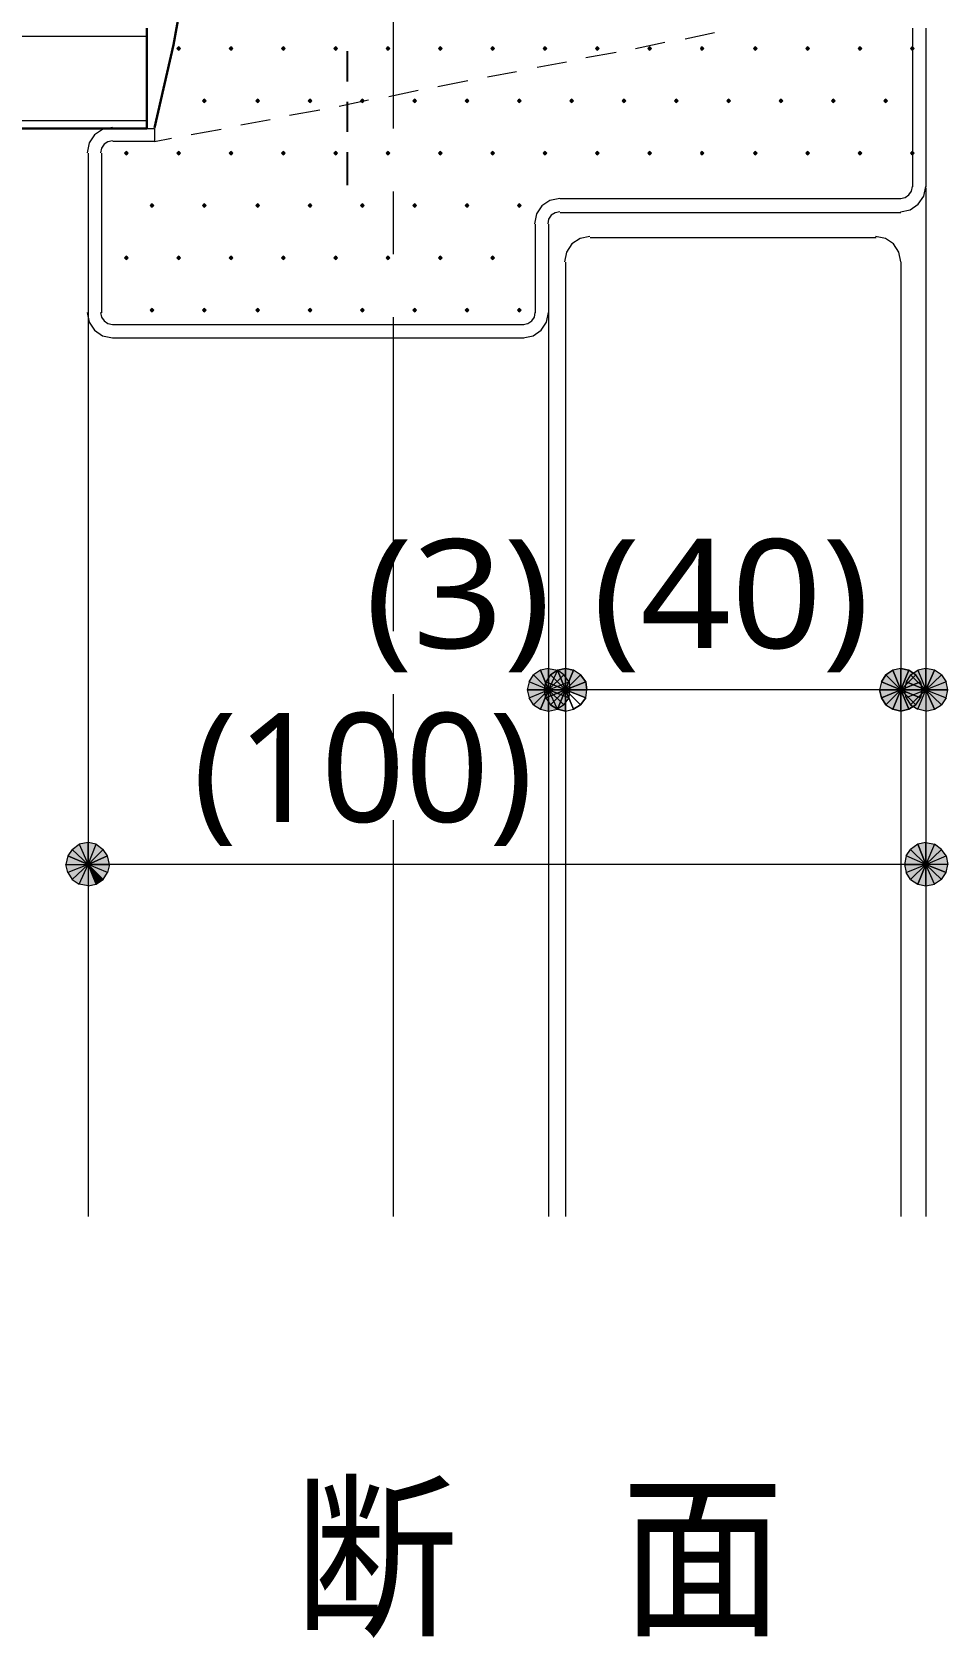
# Model space of a CAD drawing. Header units: millimetres. Extents: x 0 to 420, y 0 to 297.
# Drawn here: x 150.9 to 172.74, y 162.88 to 201.2 of the extents above; entities that cross this region are included whole.
import ezdxf
from ezdxf.enums import TextEntityAlignment as Align

# ---------------------------------------------------------------- set-up
doc = ezdxf.new("R2010")
doc.units = ezdxf.units.MM
doc.styles.add('kst32b', font='NotoSansJP-Variable.ttf')

msp = doc.modelspace()

# ---------------------------------------------------------------- hatches: boundary and pattern name
for points in [[(154.39, 200.85), (154.369, 200.829), (154.347, 200.808), (154.369, 200.787), (154.39, 200.766), (154.411, 200.787), (154.432, 200.808), (154.411, 200.829), (154.39, 200.85)], [(155.638, 200.85), (155.617, 200.829), (155.596, 200.808), (155.617, 200.787), (155.638, 200.766), (155.66, 200.787), (155.681, 200.808), (155.66, 200.829), (155.638, 200.85)], [(156.887, 200.85), (156.866, 200.829), (156.845, 200.808), (156.866, 200.787), (156.887, 200.766), (156.909, 200.787), (156.93, 200.808), (156.909, 200.829), (156.887, 200.85)], [(158.136, 200.85), (158.115, 200.829), (158.094, 200.808), (158.115, 200.787), (158.136, 200.766), (158.157, 200.787), (158.179, 200.808), (158.157, 200.829), (158.136, 200.85)], [(159.385, 200.85), (159.364, 200.829), (159.343, 200.808), (159.364, 200.787), (159.385, 200.766), (159.406, 200.787), (159.427, 200.808), (159.406, 200.829), (159.385, 200.85)], [(160.634, 200.85), (160.613, 200.829), (160.592, 200.808), (160.613, 200.787), (160.634, 200.766), (160.655, 200.787), (160.676, 200.808), (160.655, 200.829), (160.634, 200.85)], [(161.883, 200.85), (161.862, 200.829), (161.84, 200.808), (161.862, 200.787), (161.883, 200.766), (161.904, 200.787), (161.925, 200.808), (161.904, 200.829), (161.883, 200.85)], [(163.132, 200.85), (163.11, 200.829), (163.089, 200.808), (163.11, 200.787), (163.132, 200.766), (163.153, 200.787), (163.174, 200.808), (163.153, 200.829), (163.132, 200.85)], [(164.38, 200.85), (164.359, 200.829), (164.338, 200.808), (164.359, 200.787), (164.38, 200.766), (164.402, 200.787), (164.423, 200.808), (164.402, 200.829), (164.38, 200.85)], [(165.629, 200.85), (165.608, 200.829), (165.587, 200.808), (165.608, 200.787), (165.629, 200.766), (165.65, 200.787), (165.671, 200.808), (165.65, 200.829), (165.629, 200.85)], [(166.878, 200.85), (166.857, 200.829), (166.836, 200.808), (166.857, 200.787), (166.878, 200.766), (166.899, 200.787), (166.92, 200.808), (166.899, 200.829), (166.878, 200.85)], [(168.148, 200.85), (168.127, 200.829), (168.106, 200.808), (168.127, 200.787), (168.148, 200.766), (168.169, 200.787), (168.19, 200.808), (168.169, 200.829), (168.148, 200.85)], [(169.397, 200.85), (169.376, 200.829), (169.354, 200.808), (169.376, 200.787), (169.397, 200.766), (169.418, 200.787), (169.439, 200.808), (169.418, 200.829), (169.397, 200.85)], [(170.646, 200.85), (170.625, 200.829), (170.603, 200.808), (170.625, 200.787), (170.646, 200.766), (170.667, 200.787), (170.688, 200.808), (170.667, 200.829), (170.646, 200.85)], [(171.895, 200.85), (171.873, 200.829), (171.852, 200.808), (171.873, 200.787), (171.895, 200.766), (171.916, 200.787), (171.937, 200.808), (171.916, 200.829), (171.895, 200.85)], [(155.004, 199.602), (154.982, 199.58), (154.961, 199.559), (154.982, 199.538), (155.004, 199.517), (155.025, 199.538), (155.046, 199.559), (155.025, 199.58), (155.004, 199.602)], [(156.274, 199.602), (156.252, 199.58), (156.231, 199.559), (156.252, 199.538), (156.274, 199.517), (156.295, 199.538), (156.316, 199.559), (156.295, 199.58), (156.274, 199.602)], [(157.522, 199.602), (157.501, 199.58), (157.48, 199.559), (157.501, 199.538), (157.522, 199.517), (157.544, 199.538), (157.565, 199.559), (157.544, 199.58), (157.522, 199.602)], [(158.771, 199.602), (158.75, 199.58), (158.729, 199.559), (158.75, 199.538), (158.771, 199.517), (158.792, 199.538), (158.813, 199.559), (158.792, 199.58), (158.771, 199.602)], [(160.02, 199.602), (159.999, 199.58), (159.978, 199.559), (159.999, 199.538), (160.02, 199.517), (160.041, 199.538), (160.062, 199.559), (160.041, 199.58), (160.02, 199.602)], [(161.269, 199.602), (161.248, 199.58), (161.227, 199.559), (161.248, 199.538), (161.269, 199.517), (161.29, 199.538), (161.311, 199.559), (161.29, 199.58), (161.269, 199.602)], [(162.518, 199.602), (162.496, 199.58), (162.475, 199.559), (162.496, 199.538), (162.518, 199.517), (162.539, 199.538), (162.56, 199.559), (162.539, 199.58), (162.518, 199.602)], [(163.767, 199.602), (163.745, 199.58), (163.724, 199.559), (163.745, 199.538), (163.767, 199.517), (163.788, 199.538), (163.809, 199.559), (163.788, 199.58), (163.767, 199.602)], [(165.015, 199.602), (164.994, 199.58), (164.973, 199.559), (164.994, 199.538), (165.015, 199.517), (165.037, 199.538), (165.058, 199.559), (165.037, 199.58), (165.015, 199.602)], [(166.264, 199.602), (166.243, 199.58), (166.222, 199.559), (166.243, 199.538), (166.264, 199.517), (166.285, 199.538), (166.307, 199.559), (166.285, 199.58), (166.264, 199.602)], [(167.513, 199.602), (167.492, 199.58), (167.471, 199.559), (167.492, 199.538), (167.513, 199.517), (167.534, 199.538), (167.555, 199.559), (167.534, 199.58), (167.513, 199.602)], [(168.762, 199.602), (168.741, 199.58), (168.72, 199.559), (168.741, 199.538), (168.762, 199.517), (168.783, 199.538), (168.804, 199.559), (168.783, 199.58), (168.762, 199.602)], [(170.011, 199.602), (169.989, 199.58), (169.968, 199.559), (169.989, 199.538), (170.011, 199.517), (170.032, 199.538), (170.053, 199.559), (170.032, 199.58), (170.011, 199.602)], [(171.26, 199.602), (171.238, 199.58), (171.217, 199.559), (171.238, 199.538), (171.26, 199.517), (171.281, 199.538), (171.302, 199.559), (171.281, 199.58), (171.26, 199.602)], [(153.141, 198.353), (153.12, 198.332), (153.099, 198.311), (153.12, 198.289), (153.141, 198.268), (153.162, 198.289), (153.183, 198.311), (153.162, 198.332), (153.141, 198.353)], [(154.39, 198.353), (154.369, 198.332), (154.347, 198.311), (154.369, 198.289), (154.39, 198.268), (154.411, 198.289), (154.432, 198.311), (154.411, 198.332), (154.39, 198.353)], [(155.638, 198.353), (155.617, 198.332), (155.596, 198.311), (155.617, 198.289), (155.638, 198.268), (155.66, 198.289), (155.681, 198.311), (155.66, 198.332), (155.638, 198.353)], [(156.887, 198.353), (156.866, 198.332), (156.845, 198.311), (156.866, 198.289), (156.887, 198.268), (156.909, 198.289), (156.93, 198.311), (156.909, 198.332), (156.887, 198.353)], [(158.136, 198.353), (158.115, 198.332), (158.094, 198.311), (158.115, 198.289), (158.136, 198.268), (158.157, 198.289), (158.179, 198.311), (158.157, 198.332), (158.136, 198.353)], [(159.385, 198.353), (159.364, 198.332), (159.343, 198.311), (159.364, 198.289), (159.385, 198.268), (159.406, 198.289), (159.427, 198.311), (159.406, 198.332), (159.385, 198.353)], [(160.634, 198.353), (160.613, 198.332), (160.592, 198.311), (160.613, 198.289), (160.634, 198.268), (160.655, 198.289), (160.676, 198.311), (160.655, 198.332), (160.634, 198.353)], [(161.883, 198.353), (161.862, 198.332), (161.84, 198.311), (161.862, 198.289), (161.883, 198.268), (161.904, 198.289), (161.925, 198.311), (161.904, 198.332), (161.883, 198.353)], [(163.132, 198.353), (163.11, 198.332), (163.089, 198.311), (163.11, 198.289), (163.132, 198.268), (163.153, 198.289), (163.174, 198.311), (163.153, 198.332), (163.132, 198.353)], [(164.38, 198.353), (164.359, 198.332), (164.338, 198.311), (164.359, 198.289), (164.38, 198.268), (164.402, 198.289), (164.423, 198.311), (164.402, 198.332), (164.38, 198.353)], [(165.629, 198.353), (165.608, 198.332), (165.587, 198.311), (165.608, 198.289), (165.629, 198.268), (165.65, 198.289), (165.671, 198.311), (165.65, 198.332), (165.629, 198.353)], [(166.878, 198.353), (166.857, 198.332), (166.836, 198.311), (166.857, 198.289), (166.878, 198.268), (166.899, 198.289), (166.92, 198.311), (166.899, 198.332), (166.878, 198.353)], [(168.148, 198.353), (168.127, 198.332), (168.106, 198.311), (168.127, 198.289), (168.148, 198.268), (168.169, 198.289), (168.19, 198.311), (168.169, 198.332), (168.148, 198.353)], [(169.397, 198.353), (169.376, 198.332), (169.354, 198.311), (169.376, 198.289), (169.397, 198.268), (169.418, 198.289), (169.439, 198.311), (169.418, 198.332), (169.397, 198.353)], [(170.646, 198.353), (170.625, 198.332), (170.603, 198.311), (170.625, 198.289), (170.646, 198.268), (170.667, 198.289), (170.688, 198.311), (170.667, 198.332), (170.646, 198.353)], [(171.895, 198.353), (171.873, 198.332), (171.852, 198.311), (171.873, 198.289), (171.895, 198.268), (171.916, 198.289), (171.937, 198.311), (171.916, 198.332), (171.895, 198.353)], [(153.755, 197.104), (153.734, 197.083), (153.712, 197.062), (153.734, 197.04), (153.755, 197.019), (153.776, 197.04), (153.797, 197.062), (153.776, 197.083), (153.755, 197.104)], [(155.004, 197.104), (154.982, 197.083), (154.961, 197.062), (154.982, 197.04), (155.004, 197.019), (155.025, 197.04), (155.046, 197.062), (155.025, 197.083), (155.004, 197.104)], [(156.274, 197.104), (156.252, 197.083), (156.231, 197.062), (156.252, 197.04), (156.274, 197.019), (156.295, 197.04), (156.316, 197.062), (156.295, 197.083), (156.274, 197.104)], [(157.522, 197.104), (157.501, 197.083), (157.48, 197.062), (157.501, 197.04), (157.522, 197.019), (157.544, 197.04), (157.565, 197.062), (157.544, 197.083), (157.522, 197.104)], [(158.771, 197.104), (158.75, 197.083), (158.729, 197.062), (158.75, 197.04), (158.771, 197.019), (158.792, 197.04), (158.813, 197.062), (158.792, 197.083), (158.771, 197.104)], [(160.02, 197.104), (159.999, 197.083), (159.978, 197.062), (159.999, 197.04), (160.02, 197.019), (160.041, 197.04), (160.062, 197.062), (160.041, 197.083), (160.02, 197.104)], [(161.269, 197.104), (161.248, 197.083), (161.227, 197.062), (161.248, 197.04), (161.269, 197.019), (161.29, 197.04), (161.311, 197.062), (161.29, 197.083), (161.269, 197.104)], [(162.518, 197.104), (162.496, 197.083), (162.475, 197.062), (162.496, 197.04), (162.518, 197.019), (162.539, 197.04), (162.56, 197.062), (162.539, 197.083), (162.518, 197.104)], [(153.141, 195.855), (153.12, 195.834), (153.099, 195.813), (153.12, 195.792), (153.141, 195.771), (153.162, 195.792), (153.183, 195.813), (153.162, 195.834), (153.141, 195.855)], [(154.39, 195.855), (154.369, 195.834), (154.347, 195.813), (154.369, 195.792), (154.39, 195.771), (154.411, 195.792), (154.432, 195.813), (154.411, 195.834), (154.39, 195.855)], [(155.638, 195.855), (155.617, 195.834), (155.596, 195.813), (155.617, 195.792), (155.638, 195.771), (155.66, 195.792), (155.681, 195.813), (155.66, 195.834), (155.638, 195.855)], [(156.887, 195.855), (156.866, 195.834), (156.845, 195.813), (156.866, 195.792), (156.887, 195.771), (156.909, 195.792), (156.93, 195.813), (156.909, 195.834), (156.887, 195.855)], [(158.136, 195.855), (158.115, 195.834), (158.094, 195.813), (158.115, 195.792), (158.136, 195.771), (158.157, 195.792), (158.179, 195.813), (158.157, 195.834), (158.136, 195.855)], [(159.385, 195.855), (159.364, 195.834), (159.343, 195.813), (159.364, 195.792), (159.385, 195.771), (159.406, 195.792), (159.427, 195.813), (159.406, 195.834), (159.385, 195.855)], [(160.634, 195.855), (160.613, 195.834), (160.592, 195.813), (160.613, 195.792), (160.634, 195.771), (160.655, 195.792), (160.676, 195.813), (160.655, 195.834), (160.634, 195.855)], [(161.883, 195.855), (161.862, 195.834), (161.84, 195.813), (161.862, 195.792), (161.883, 195.771), (161.904, 195.792), (161.925, 195.813), (161.904, 195.834), (161.883, 195.855)], [(153.755, 194.606), (153.734, 194.585), (153.712, 194.564), (153.734, 194.543), (153.755, 194.522), (153.776, 194.543), (153.797, 194.564), (153.776, 194.585), (153.755, 194.606)], [(155.004, 194.606), (154.982, 194.585), (154.961, 194.564), (154.982, 194.543), (155.004, 194.522), (155.025, 194.543), (155.046, 194.564), (155.025, 194.585), (155.004, 194.606)], [(156.274, 194.606), (156.252, 194.585), (156.231, 194.564), (156.252, 194.543), (156.274, 194.522), (156.295, 194.543), (156.316, 194.564), (156.295, 194.585), (156.274, 194.606)], [(157.522, 194.606), (157.501, 194.585), (157.48, 194.564), (157.501, 194.543), (157.522, 194.522), (157.544, 194.543), (157.565, 194.564), (157.544, 194.585), (157.522, 194.606)], [(158.771, 194.606), (158.75, 194.585), (158.729, 194.564), (158.75, 194.543), (158.771, 194.522), (158.792, 194.543), (158.813, 194.564), (158.792, 194.585), (158.771, 194.606)], [(160.02, 194.606), (159.999, 194.585), (159.978, 194.564), (159.999, 194.543), (160.02, 194.522), (160.041, 194.543), (160.062, 194.564), (160.041, 194.585), (160.02, 194.606)], [(161.269, 194.606), (161.248, 194.585), (161.227, 194.564), (161.248, 194.543), (161.269, 194.522), (161.29, 194.543), (161.311, 194.564), (161.29, 194.585), (161.269, 194.606)], [(162.518, 194.606), (162.496, 194.585), (162.475, 194.564), (162.496, 194.543), (162.518, 194.522), (162.539, 194.543), (162.56, 194.564), (162.539, 194.585), (162.518, 194.606)], [(172.424, 185.97), (172.212, 186.013), (172.212, 185.505), (172.424, 185.97)], [(163.026, 185.039), (163.216, 184.997), (163.216, 185.505), (163.026, 185.039)], [(152.421, 180.869), (152.591, 180.975), (152.231, 181.335), (152.421, 180.869)], [(172.021, 180.869), (172.212, 180.827), (172.212, 181.335), (172.021, 180.869)]]:
    msp.add_hatch(color=7).paths.add_polyline_path(points)
h = msp.add_hatch(color=7)
h.paths.add_polyline_path([(163.026, 185.97), (162.856, 185.864), (163.216, 185.505), (163.026, 185.97)])
h.paths.add_polyline_path([(162.856, 185.864), (163.216, 185.505), (162.751, 185.695), (162.856, 185.864)])
h.paths.add_polyline_path([(163.216, 185.505), (162.751, 185.695), (162.708, 185.505), (163.216, 185.505)])
h = msp.add_hatch(color=7)
h.paths.add_polyline_path([(163.576, 185.864), (163.428, 185.97), (163.216, 185.505), (163.576, 185.864)])
h.paths.add_polyline_path([(163.428, 185.97), (163.216, 185.505), (163.216, 186.013), (163.428, 185.97)])
h.paths.add_polyline_path([(163.216, 185.505), (163.216, 186.013), (163.026, 185.97), (163.216, 185.505)])
h = msp.add_hatch(color=7)
h.paths.add_polyline_path([(163.259, 185.864), (163.153, 185.695), (163.618, 185.505), (163.259, 185.864)])
h.paths.add_polyline_path([(163.153, 185.695), (163.618, 185.505), (163.11, 185.505), (163.153, 185.695)])
h.paths.add_polyline_path([(163.618, 185.505), (163.11, 185.505), (163.153, 185.314), (163.618, 185.505)])
h = msp.add_hatch(color=7)
h.paths.add_polyline_path([(163.618, 186.013), (163.428, 185.97), (163.618, 185.505), (163.618, 186.013)])
h.paths.add_polyline_path([(163.428, 185.97), (163.618, 185.505), (163.259, 185.864), (163.428, 185.97)])
h.paths.add_polyline_path([(163.618, 185.505), (163.259, 185.864), (163.153, 185.695), (163.618, 185.505)])
h = msp.add_hatch(color=7)
h.paths.add_polyline_path([(163.703, 185.314), (163.724, 185.505), (163.216, 185.505), (163.703, 185.314)])
h.paths.add_polyline_path([(163.724, 185.505), (163.216, 185.505), (163.703, 185.695), (163.724, 185.505)])
h.paths.add_polyline_path([(163.216, 185.505), (163.703, 185.695), (163.576, 185.864), (163.216, 185.505)])
h = msp.add_hatch(color=7)
h.paths.add_polyline_path([(163.809, 185.97), (163.618, 186.013), (163.618, 185.505), (163.809, 185.97)])
h.paths.add_polyline_path([(163.618, 186.013), (163.618, 185.505), (163.428, 185.97), (163.618, 186.013)])
h.paths.add_polyline_path([(163.618, 185.505), (163.428, 185.97), (163.259, 185.864), (163.618, 185.505)])
h = msp.add_hatch(color=7)
h.paths.add_polyline_path([(163.978, 185.864), (163.809, 185.97), (163.618, 185.505), (163.978, 185.864)])
h.paths.add_polyline_path([(163.809, 185.97), (163.618, 185.505), (163.618, 186.013), (163.809, 185.97)])
h = msp.add_hatch(color=7)
h.paths.add_polyline_path([(164.126, 185.505), (164.105, 185.695), (163.618, 185.505), (164.126, 185.505)])
h.paths.add_polyline_path([(164.105, 185.695), (163.618, 185.505), (163.978, 185.864), (164.105, 185.695)])
h.paths.add_polyline_path([(163.618, 185.505), (163.978, 185.864), (163.809, 185.97), (163.618, 185.505)])
h = msp.add_hatch(color=7)
h.paths.add_polyline_path([(164.105, 185.314), (164.126, 185.505), (163.618, 185.505), (164.105, 185.314)])
h.paths.add_polyline_path([(164.126, 185.505), (163.618, 185.505), (164.105, 185.695), (164.126, 185.505)])
h.paths.add_polyline_path([(163.618, 185.505), (164.105, 185.695), (163.978, 185.864), (163.618, 185.505)])
h = msp.add_hatch(color=7)
h.paths.add_polyline_path([(171.429, 185.97), (171.26, 185.864), (171.619, 185.505), (171.429, 185.97)])
h.paths.add_polyline_path([(171.26, 185.864), (171.619, 185.505), (171.154, 185.695), (171.26, 185.864)])
h.paths.add_polyline_path([(171.619, 185.505), (171.154, 185.695), (171.111, 185.505), (171.619, 185.505)])
h = msp.add_hatch(color=7)
h.paths.add_polyline_path([(171.619, 186.013), (171.429, 185.97), (171.619, 185.505), (171.619, 186.013)])
h.paths.add_polyline_path([(171.429, 185.97), (171.619, 185.505), (171.26, 185.864), (171.429, 185.97)])
h.paths.add_polyline_path([(171.619, 185.505), (171.26, 185.864), (171.154, 185.695), (171.619, 185.505)])
h = msp.add_hatch(color=7)
h.paths.add_polyline_path([(171.979, 185.864), (171.81, 185.97), (171.619, 185.505), (171.979, 185.864)])
h.paths.add_polyline_path([(171.81, 185.97), (171.619, 185.505), (171.619, 186.013), (171.81, 185.97)])
h.paths.add_polyline_path([(171.619, 185.505), (171.619, 186.013), (171.429, 185.97), (171.619, 185.505)])
h = msp.add_hatch(color=7)
h.paths.add_polyline_path([(172.085, 185.695), (171.979, 185.864), (171.619, 185.505), (172.085, 185.695)])
h.paths.add_polyline_path([(171.979, 185.864), (171.619, 185.505), (171.81, 185.97), (171.979, 185.864)])
h.paths.add_polyline_path([(171.619, 185.505), (171.81, 185.97), (171.619, 186.013), (171.619, 185.505)])
h = msp.add_hatch(color=7)
h.paths.add_polyline_path([(172.085, 185.314), (172.127, 185.505), (171.619, 185.505), (172.085, 185.314)])
h.paths.add_polyline_path([(172.127, 185.505), (171.619, 185.505), (172.085, 185.695), (172.127, 185.505)])
h.paths.add_polyline_path([(171.619, 185.505), (172.085, 185.695), (171.979, 185.864), (171.619, 185.505)])
h = msp.add_hatch(color=7)
h.paths.add_polyline_path([(172.212, 186.013), (172.021, 185.97), (172.212, 185.505), (172.212, 186.013)])
h.paths.add_polyline_path([(172.021, 185.97), (172.212, 185.505), (171.852, 185.864), (172.021, 185.97)])
h.paths.add_polyline_path([(172.212, 185.505), (171.852, 185.864), (171.746, 185.695), (172.212, 185.505)])
h = msp.add_hatch(color=7)
h.paths.add_polyline_path([(172.741, 185.505), (172.699, 185.695), (172.212, 185.505), (172.741, 185.505)])
h.paths.add_polyline_path([(172.699, 185.695), (172.212, 185.505), (172.593, 185.864), (172.699, 185.695)])
h.paths.add_polyline_path([(172.212, 185.505), (172.593, 185.864), (172.424, 185.97), (172.212, 185.505)])
h = msp.add_hatch(color=7)
h.paths.add_polyline_path([(162.708, 185.505), (162.751, 185.314), (163.216, 185.505), (162.708, 185.505)])
h.paths.add_polyline_path([(162.751, 185.314), (163.216, 185.505), (162.856, 185.145), (162.751, 185.314)])
h.paths.add_polyline_path([(163.216, 185.505), (162.856, 185.145), (163.026, 185.039), (163.216, 185.505)])
h = msp.add_hatch(color=7)
h.paths.add_polyline_path([(163.153, 185.695), (163.11, 185.505), (163.618, 185.505), (163.153, 185.695)])
h.paths.add_polyline_path([(163.11, 185.505), (163.618, 185.505), (163.153, 185.314), (163.11, 185.505)])
h.paths.add_polyline_path([(163.618, 185.505), (163.153, 185.314), (163.259, 185.145), (163.618, 185.505)])
h = msp.add_hatch(color=7)
h.paths.add_polyline_path([(163.153, 185.314), (163.259, 185.145), (163.618, 185.505), (163.153, 185.314)])
h.paths.add_polyline_path([(163.259, 185.145), (163.618, 185.505), (163.428, 185.039), (163.259, 185.145)])
h.paths.add_polyline_path([(163.618, 185.505), (163.428, 185.039), (163.618, 184.997), (163.618, 185.505)])
h = msp.add_hatch(color=7)
h.paths.add_polyline_path([(163.216, 184.997), (163.428, 185.039), (163.216, 185.505), (163.216, 184.997)])
h.paths.add_polyline_path([(163.428, 185.039), (163.216, 185.505), (163.576, 185.145), (163.428, 185.039)])
h.paths.add_polyline_path([(163.216, 185.505), (163.576, 185.145), (163.703, 185.314), (163.216, 185.505)])
h = msp.add_hatch(color=7)
h.paths.add_polyline_path([(163.259, 185.145), (163.428, 185.039), (163.618, 185.505), (163.259, 185.145)])
h.paths.add_polyline_path([(163.428, 185.039), (163.618, 185.505), (163.618, 184.997), (163.428, 185.039)])
h.paths.add_polyline_path([(163.618, 185.505), (163.618, 184.997), (163.809, 185.039), (163.618, 185.505)])
h = msp.add_hatch(color=7)
h.paths.add_polyline_path([(163.809, 185.039), (163.978, 185.145), (163.618, 185.505), (163.809, 185.039)])
h.paths.add_polyline_path([(163.978, 185.145), (163.618, 185.505), (164.105, 185.314), (163.978, 185.145)])
h.paths.add_polyline_path([(163.618, 185.505), (164.105, 185.314), (164.126, 185.505), (163.618, 185.505)])
h = msp.add_hatch(color=7)
h.paths.add_polyline_path([(163.618, 184.997), (163.809, 185.039), (163.618, 185.505), (163.618, 184.997)])
h.paths.add_polyline_path([(163.809, 185.039), (163.618, 185.505), (163.978, 185.145), (163.809, 185.039)])
h.paths.add_polyline_path([(163.618, 185.505), (163.978, 185.145), (164.105, 185.314), (163.618, 185.505)])
h = msp.add_hatch(color=7)
h.paths.add_polyline_path([(171.154, 185.695), (171.111, 185.505), (171.619, 185.505), (171.154, 185.695)])
h.paths.add_polyline_path([(171.111, 185.505), (171.619, 185.505), (171.154, 185.314), (171.111, 185.505)])
h.paths.add_polyline_path([(171.619, 185.505), (171.154, 185.314), (171.26, 185.145), (171.619, 185.505)])
h = msp.add_hatch(color=7)
h.paths.add_polyline_path([(171.111, 185.505), (171.154, 185.314), (171.619, 185.505), (171.111, 185.505)])
h.paths.add_polyline_path([(171.154, 185.314), (171.619, 185.505), (171.26, 185.145), (171.154, 185.314)])
h.paths.add_polyline_path([(171.619, 185.505), (171.26, 185.145), (171.429, 185.039), (171.619, 185.505)])
h = msp.add_hatch(color=7)
h.paths.add_polyline_path([(171.26, 185.145), (171.429, 185.039), (171.619, 185.505), (171.26, 185.145)])
h.paths.add_polyline_path([(171.429, 185.039), (171.619, 185.505), (171.619, 184.997), (171.429, 185.039)])
h = msp.add_hatch(color=7)
h.paths.add_polyline_path([(171.429, 185.039), (171.619, 184.997), (171.619, 185.505), (171.429, 185.039)])
h.paths.add_polyline_path([(171.619, 184.997), (171.619, 185.505), (171.81, 185.039), (171.619, 184.997)])
h.paths.add_polyline_path([(171.619, 185.505), (171.81, 185.039), (171.979, 185.145), (171.619, 185.505)])
h = msp.add_hatch(color=7)
h.paths.add_polyline_path([(171.979, 185.145), (172.085, 185.314), (171.619, 185.505), (171.979, 185.145)])
h.paths.add_polyline_path([(172.085, 185.314), (171.619, 185.505), (172.127, 185.505), (172.085, 185.314)])
h.paths.add_polyline_path([(171.619, 185.505), (172.127, 185.505), (172.085, 185.695), (171.619, 185.505)])
h = msp.add_hatch(color=7)
h.paths.add_polyline_path([(171.619, 184.997), (171.81, 185.039), (171.619, 185.505), (171.619, 184.997)])
h.paths.add_polyline_path([(171.81, 185.039), (171.619, 185.505), (171.979, 185.145), (171.81, 185.039)])
h.paths.add_polyline_path([(171.619, 185.505), (171.979, 185.145), (172.085, 185.314), (171.619, 185.505)])
h = msp.add_hatch(color=7)
h.paths.add_polyline_path([(171.746, 185.695), (171.704, 185.505), (172.212, 185.505), (171.746, 185.695)])
h.paths.add_polyline_path([(171.704, 185.505), (172.212, 185.505), (171.746, 185.314), (171.704, 185.505)])
h.paths.add_polyline_path([(172.212, 185.505), (171.746, 185.314), (171.852, 185.145), (172.212, 185.505)])
h = msp.add_hatch(color=7)
h.paths.add_polyline_path([(171.852, 185.145), (172.021, 185.039), (172.212, 185.505), (171.852, 185.145)])
h.paths.add_polyline_path([(172.021, 185.039), (172.212, 185.505), (172.212, 184.997), (172.021, 185.039)])
h.paths.add_polyline_path([(172.212, 185.505), (172.212, 184.997), (172.424, 185.039), (172.212, 185.505)])
h = msp.add_hatch(color=7)
h.paths.add_polyline_path([(172.424, 185.039), (172.593, 185.145), (172.212, 185.505), (172.424, 185.039)])
h.paths.add_polyline_path([(172.593, 185.145), (172.212, 185.505), (172.699, 185.314), (172.593, 185.145)])
h.paths.add_polyline_path([(172.212, 185.505), (172.699, 185.314), (172.741, 185.505), (172.212, 185.505)])
h = msp.add_hatch(color=7)
h.paths.add_polyline_path([(152.231, 181.864), (152.019, 181.822), (152.231, 181.335), (152.231, 181.864)])
h.paths.add_polyline_path([(152.019, 181.822), (152.231, 181.335), (151.85, 181.695), (152.019, 181.822)])
h.paths.add_polyline_path([(152.231, 181.335), (151.85, 181.695), (151.744, 181.546), (152.231, 181.335)])
h = msp.add_hatch(color=7)
h.paths.add_polyline_path([(152.696, 181.546), (152.591, 181.695), (152.231, 181.335), (152.696, 181.546)])
h.paths.add_polyline_path([(152.591, 181.695), (152.231, 181.335), (152.421, 181.822), (152.591, 181.695)])
h.paths.add_polyline_path([(152.231, 181.335), (152.421, 181.822), (152.231, 181.864), (152.231, 181.335)])
h = msp.add_hatch(color=7)
h.paths.add_polyline_path([(172.021, 181.822), (171.852, 181.695), (172.212, 181.335), (172.021, 181.822)])
h.paths.add_polyline_path([(171.852, 181.695), (172.212, 181.335), (171.746, 181.546), (171.852, 181.695)])
h.paths.add_polyline_path([(172.212, 181.335), (171.746, 181.546), (171.704, 181.335), (172.212, 181.335)])
h = msp.add_hatch(color=7)
h.paths.add_polyline_path([(172.593, 181.695), (172.424, 181.822), (172.212, 181.335), (172.593, 181.695)])
h.paths.add_polyline_path([(172.424, 181.822), (172.212, 181.335), (172.212, 181.864), (172.424, 181.822)])
h.paths.add_polyline_path([(172.212, 181.335), (172.212, 181.864), (172.021, 181.822), (172.212, 181.335)])
h = msp.add_hatch(color=7)
h.paths.add_polyline_path([(172.699, 181.144), (172.741, 181.335), (172.212, 181.335), (172.699, 181.144)])
h.paths.add_polyline_path([(172.741, 181.335), (172.212, 181.335), (172.699, 181.546), (172.741, 181.335)])
h.paths.add_polyline_path([(172.212, 181.335), (172.699, 181.546), (172.593, 181.695), (172.212, 181.335)])
h = msp.add_hatch(color=7)
h.paths.add_polyline_path([(151.744, 181.546), (151.702, 181.335), (152.231, 181.335), (151.744, 181.546)])
h.paths.add_polyline_path([(151.702, 181.335), (152.231, 181.335), (151.744, 181.144), (151.702, 181.335)])
h.paths.add_polyline_path([(152.231, 181.335), (151.744, 181.144), (151.85, 180.975), (152.231, 181.335)])
h = msp.add_hatch(color=7)
h.paths.add_polyline_path([(151.85, 180.975), (152.019, 180.869), (152.231, 181.335), (151.85, 180.975)])
h.paths.add_polyline_path([(152.019, 180.869), (152.231, 181.335), (152.231, 180.827), (152.019, 180.869)])
h.paths.add_polyline_path([(152.231, 181.335), (152.231, 180.827), (152.421, 180.869), (152.231, 181.335)])
h = msp.add_hatch(color=7)
h.paths.add_polyline_path([(152.591, 180.975), (152.696, 181.144), (152.231, 181.335), (152.591, 180.975)])
h.paths.add_polyline_path([(152.696, 181.144), (152.231, 181.335), (152.739, 181.335), (152.696, 181.144)])
h.paths.add_polyline_path([(152.231, 181.335), (152.739, 181.335), (152.696, 181.546), (152.231, 181.335)])
h = msp.add_hatch(color=7)
h.paths.add_polyline_path([(171.704, 181.335), (171.746, 181.144), (172.212, 181.335), (171.704, 181.335)])
h.paths.add_polyline_path([(171.746, 181.144), (172.212, 181.335), (171.852, 180.975), (171.746, 181.144)])
h.paths.add_polyline_path([(172.212, 181.335), (171.852, 180.975), (172.021, 180.869), (172.212, 181.335)])
h = msp.add_hatch(color=7)
h.paths.add_polyline_path([(172.212, 180.827), (172.424, 180.869), (172.212, 181.335), (172.212, 180.827)])
h.paths.add_polyline_path([(172.424, 180.869), (172.212, 181.335), (172.593, 180.975), (172.424, 180.869)])
h.paths.add_polyline_path([(172.212, 181.335), (172.593, 180.975), (172.699, 181.144), (172.212, 181.335)])

# ---------------------------------------------------------------- linework, layer by layer
at = {"lineweight": 30}
for points in [[(132.63, 236.389), (132.63, 198.903), (153.628, 198.903)], [(153.818, 198.916), (154.265, 200.895), (154.625, 202.889), (154.898, 204.898), (155.082, 206.918)], [(153.628, 201.295), (153.628, 198.903)], [(135.615, 198.903), (153.226, 198.903)]]:
    msp.add_lwpolyline(points, dxfattribs=at)
at = {"lineweight": 13}
for points in [[(159.512, 206.396), (159.512, 198.903)], [(166.476, 201.041), (167.174, 201.189)], [(171.895, 201.295), (171.895, 197.506)], [(172.212, 201.295), (172.212, 197.506)], [(133.096, 201.104), (153.628, 201.104)], [(165.291, 200.808), (165.989, 200.956)], [(162.941, 200.364), (163.64, 200.491)], [(164.105, 200.596), (164.825, 200.723)], [(160.57, 199.898), (161.29, 200.046)], [(161.756, 200.131), (162.454, 200.258)], [(159.406, 199.665), (160.105, 199.813)], [(157.036, 199.221), (157.755, 199.348)], [(158.221, 199.432), (158.919, 199.58)], [(140.335, 199.094), (153.628, 199.094)], [(152.813, 198.924), (152.578, 198.877), (152.386, 198.748), (152.257, 198.556), (152.21, 198.321)], [(152.823, 198.903), (153.818, 198.903), (153.818, 198.586), (152.823, 198.586)], [(154.686, 198.755), (155.406, 198.882)], [(155.871, 198.988), (156.57, 199.115)], [(152.813, 198.607), (152.702, 198.584), (152.611, 198.523), (152.549, 198.432), (152.527, 198.321)], [(153.818, 198.586), (154.22, 198.67)], [(152.231, 198.311), (152.231, 194.5)], [(152.548, 198.311), (152.548, 194.5)], [(159.512, 197.4), (159.512, 195.897)], [(171.609, 196.913), (171.844, 196.961), (172.035, 197.09), (172.165, 197.282), (172.212, 197.517)], [(171.609, 197.231), (171.72, 197.253), (171.811, 197.315), (171.872, 197.406), (171.895, 197.517)], [(172.212, 197.485), (172.212, 172.932)], [(163.481, 197.231), (163.246, 197.184), (163.054, 197.054), (162.925, 196.863), (162.878, 196.628)], [(163.491, 197.231), (171.619, 197.231)], [(162.899, 196.617), (162.899, 194.5)], [(163.481, 196.913), (163.37, 196.891), (163.279, 196.83), (163.217, 196.739), (163.195, 196.628)], [(163.216, 196.617), (163.216, 194.5)], [(163.491, 196.892), (171.619, 196.892)], [(164.2, 196.321), (163.966, 196.273), (163.774, 196.144), (163.645, 195.952), (163.597, 195.718)], [(164.211, 196.3), (171.027, 196.3)], [(171.619, 195.718), (171.572, 195.952), (171.443, 196.144), (171.251, 196.273), (171.016, 196.321)], [(163.618, 195.707), (163.618, 172.932)], [(171.619, 195.707), (171.619, 172.932)], [(152.21, 194.511), (152.257, 194.276), (152.386, 194.085), (152.578, 193.955), (152.813, 193.908)], [(152.231, 194.5), (152.231, 172.932)], [(152.527, 194.511), (152.549, 194.4), (152.611, 194.309), (152.702, 194.248), (152.813, 194.225)], [(159.512, 194.395), (159.512, 186.902)], [(162.613, 193.908), (162.848, 193.955), (163.039, 194.085), (163.169, 194.276), (163.216, 194.511)], [(162.613, 194.225), (162.724, 194.248), (162.815, 194.309), (162.876, 194.4), (162.899, 194.511)], [(163.216, 194.5), (163.216, 172.932)], [(152.823, 194.225), (162.624, 194.225)], [(152.823, 193.908), (162.624, 193.908)], [(163.216, 192.892), (163.216, 185.462)], [(172.212, 192.892), (172.212, 181.314)], [(152.231, 188.722), (152.231, 181.335)], [(172.212, 185.505), (171.619, 185.505), (163.618, 185.505), (163.216, 185.505)], [(159.512, 185.399), (159.512, 183.896)], [(159.512, 182.393), (159.512, 172.932)], [(172.212, 181.335), (152.231, 181.335)]]:
    msp.add_lwpolyline(points, dxfattribs=at)
at = {"lineweight": 0}
for points in [[(154.39, 200.85), (154.369, 200.829), (154.347, 200.808), (154.369, 200.787), (154.39, 200.766), (154.411, 200.787), (154.432, 200.808), (154.411, 200.829)], [(155.638, 200.85), (155.617, 200.829), (155.596, 200.808), (155.617, 200.787), (155.638, 200.766), (155.66, 200.787), (155.681, 200.808), (155.66, 200.829)], [(156.887, 200.85), (156.866, 200.829), (156.845, 200.808), (156.866, 200.787), (156.887, 200.766), (156.909, 200.787), (156.93, 200.808), (156.909, 200.829)], [(158.136, 200.85), (158.115, 200.829), (158.094, 200.808), (158.115, 200.787), (158.136, 200.766), (158.157, 200.787), (158.179, 200.808), (158.157, 200.829)], [(159.385, 200.85), (159.364, 200.829), (159.343, 200.808), (159.364, 200.787), (159.385, 200.766), (159.406, 200.787), (159.427, 200.808), (159.406, 200.829)], [(160.634, 200.85), (160.613, 200.829), (160.592, 200.808), (160.613, 200.787), (160.634, 200.766), (160.655, 200.787), (160.676, 200.808), (160.655, 200.829)], [(161.883, 200.85), (161.862, 200.829), (161.84, 200.808), (161.862, 200.787), (161.883, 200.766), (161.904, 200.787), (161.925, 200.808), (161.904, 200.829)], [(163.132, 200.85), (163.11, 200.829), (163.089, 200.808), (163.11, 200.787), (163.132, 200.766), (163.153, 200.787), (163.174, 200.808), (163.153, 200.829)], [(164.38, 200.85), (164.359, 200.829), (164.338, 200.808), (164.359, 200.787), (164.38, 200.766), (164.402, 200.787), (164.423, 200.808), (164.402, 200.829)], [(165.629, 200.85), (165.608, 200.829), (165.587, 200.808), (165.608, 200.787), (165.629, 200.766), (165.65, 200.787), (165.671, 200.808), (165.65, 200.829)], [(166.878, 200.85), (166.857, 200.829), (166.836, 200.808), (166.857, 200.787), (166.878, 200.766), (166.899, 200.787), (166.92, 200.808), (166.899, 200.829)], [(168.148, 200.85), (168.127, 200.829), (168.106, 200.808), (168.127, 200.787), (168.148, 200.766), (168.169, 200.787), (168.19, 200.808), (168.169, 200.829)], [(169.397, 200.85), (169.376, 200.829), (169.354, 200.808), (169.376, 200.787), (169.397, 200.766), (169.418, 200.787), (169.439, 200.808), (169.418, 200.829)], [(170.646, 200.85), (170.625, 200.829), (170.603, 200.808), (170.625, 200.787), (170.646, 200.766), (170.667, 200.787), (170.688, 200.808), (170.667, 200.829)], [(171.895, 200.85), (171.873, 200.829), (171.852, 200.808), (171.873, 200.787), (171.895, 200.766), (171.916, 200.787), (171.937, 200.808), (171.916, 200.829)], [(155.004, 199.602), (154.982, 199.58), (154.961, 199.559), (154.982, 199.538), (155.004, 199.517), (155.025, 199.538), (155.046, 199.559), (155.025, 199.58)], [(156.274, 199.602), (156.252, 199.58), (156.231, 199.559), (156.252, 199.538), (156.274, 199.517), (156.295, 199.538), (156.316, 199.559), (156.295, 199.58)], [(157.522, 199.602), (157.501, 199.58), (157.48, 199.559), (157.501, 199.538), (157.522, 199.517), (157.544, 199.538), (157.565, 199.559), (157.544, 199.58)], [(158.771, 199.602), (158.75, 199.58), (158.729, 199.559), (158.75, 199.538), (158.771, 199.517), (158.792, 199.538), (158.813, 199.559), (158.792, 199.58)], [(160.02, 199.602), (159.999, 199.58), (159.978, 199.559), (159.999, 199.538), (160.02, 199.517), (160.041, 199.538), (160.062, 199.559), (160.041, 199.58)], [(161.269, 199.602), (161.248, 199.58), (161.227, 199.559), (161.248, 199.538), (161.269, 199.517), (161.29, 199.538), (161.311, 199.559), (161.29, 199.58)], [(162.518, 199.602), (162.496, 199.58), (162.475, 199.559), (162.496, 199.538), (162.518, 199.517), (162.539, 199.538), (162.56, 199.559), (162.539, 199.58)], [(163.767, 199.602), (163.745, 199.58), (163.724, 199.559), (163.745, 199.538), (163.767, 199.517), (163.788, 199.538), (163.809, 199.559), (163.788, 199.58)], [(165.015, 199.602), (164.994, 199.58), (164.973, 199.559), (164.994, 199.538), (165.015, 199.517), (165.037, 199.538), (165.058, 199.559), (165.037, 199.58)], [(166.264, 199.602), (166.243, 199.58), (166.222, 199.559), (166.243, 199.538), (166.264, 199.517), (166.285, 199.538), (166.307, 199.559), (166.285, 199.58)], [(167.513, 199.602), (167.492, 199.58), (167.471, 199.559), (167.492, 199.538), (167.513, 199.517), (167.534, 199.538), (167.555, 199.559), (167.534, 199.58)], [(168.762, 199.602), (168.741, 199.58), (168.72, 199.559), (168.741, 199.538), (168.762, 199.517), (168.783, 199.538), (168.804, 199.559), (168.783, 199.58)], [(170.011, 199.602), (169.989, 199.58), (169.968, 199.559), (169.989, 199.538), (170.011, 199.517), (170.032, 199.538), (170.053, 199.559), (170.032, 199.58)], [(171.26, 199.602), (171.238, 199.58), (171.217, 199.559), (171.238, 199.538), (171.26, 199.517), (171.281, 199.538), (171.302, 199.559), (171.281, 199.58)], [(153.141, 198.353), (153.12, 198.332), (153.099, 198.311), (153.12, 198.289), (153.141, 198.268), (153.162, 198.289), (153.183, 198.311), (153.162, 198.332)], [(154.39, 198.353), (154.369, 198.332), (154.347, 198.311), (154.369, 198.289), (154.39, 198.268), (154.411, 198.289), (154.432, 198.311), (154.411, 198.332)], [(155.638, 198.353), (155.617, 198.332), (155.596, 198.311), (155.617, 198.289), (155.638, 198.268), (155.66, 198.289), (155.681, 198.311), (155.66, 198.332)], [(156.887, 198.353), (156.866, 198.332), (156.845, 198.311), (156.866, 198.289), (156.887, 198.268), (156.909, 198.289), (156.93, 198.311), (156.909, 198.332)], [(158.136, 198.353), (158.115, 198.332), (158.094, 198.311), (158.115, 198.289), (158.136, 198.268), (158.157, 198.289), (158.179, 198.311), (158.157, 198.332)], [(159.385, 198.353), (159.364, 198.332), (159.343, 198.311), (159.364, 198.289), (159.385, 198.268), (159.406, 198.289), (159.427, 198.311), (159.406, 198.332)], [(160.634, 198.353), (160.613, 198.332), (160.592, 198.311), (160.613, 198.289), (160.634, 198.268), (160.655, 198.289), (160.676, 198.311), (160.655, 198.332)], [(161.883, 198.353), (161.862, 198.332), (161.84, 198.311), (161.862, 198.289), (161.883, 198.268), (161.904, 198.289), (161.925, 198.311), (161.904, 198.332)], [(163.132, 198.353), (163.11, 198.332), (163.089, 198.311), (163.11, 198.289), (163.132, 198.268), (163.153, 198.289), (163.174, 198.311), (163.153, 198.332)], [(164.38, 198.353), (164.359, 198.332), (164.338, 198.311), (164.359, 198.289), (164.38, 198.268), (164.402, 198.289), (164.423, 198.311), (164.402, 198.332)], [(165.629, 198.353), (165.608, 198.332), (165.587, 198.311), (165.608, 198.289), (165.629, 198.268), (165.65, 198.289), (165.671, 198.311), (165.65, 198.332)], [(166.878, 198.353), (166.857, 198.332), (166.836, 198.311), (166.857, 198.289), (166.878, 198.268), (166.899, 198.289), (166.92, 198.311), (166.899, 198.332)], [(168.148, 198.353), (168.127, 198.332), (168.106, 198.311), (168.127, 198.289), (168.148, 198.268), (168.169, 198.289), (168.19, 198.311), (168.169, 198.332)], [(169.397, 198.353), (169.376, 198.332), (169.354, 198.311), (169.376, 198.289), (169.397, 198.268), (169.418, 198.289), (169.439, 198.311), (169.418, 198.332)], [(170.646, 198.353), (170.625, 198.332), (170.603, 198.311), (170.625, 198.289), (170.646, 198.268), (170.667, 198.289), (170.688, 198.311), (170.667, 198.332)], [(171.895, 198.353), (171.873, 198.332), (171.852, 198.311), (171.873, 198.289), (171.895, 198.268), (171.916, 198.289), (171.937, 198.311), (171.916, 198.332)], [(153.755, 197.104), (153.734, 197.083), (153.712, 197.062), (153.734, 197.04), (153.755, 197.019), (153.776, 197.04), (153.797, 197.062), (153.776, 197.083)], [(155.004, 197.104), (154.982, 197.083), (154.961, 197.062), (154.982, 197.04), (155.004, 197.019), (155.025, 197.04), (155.046, 197.062), (155.025, 197.083)], [(156.274, 197.104), (156.252, 197.083), (156.231, 197.062), (156.252, 197.04), (156.274, 197.019), (156.295, 197.04), (156.316, 197.062), (156.295, 197.083)], [(157.522, 197.104), (157.501, 197.083), (157.48, 197.062), (157.501, 197.04), (157.522, 197.019), (157.544, 197.04), (157.565, 197.062), (157.544, 197.083)], [(158.771, 197.104), (158.75, 197.083), (158.729, 197.062), (158.75, 197.04), (158.771, 197.019), (158.792, 197.04), (158.813, 197.062), (158.792, 197.083)], [(160.02, 197.104), (159.999, 197.083), (159.978, 197.062), (159.999, 197.04), (160.02, 197.019), (160.041, 197.04), (160.062, 197.062), (160.041, 197.083)], [(161.269, 197.104), (161.248, 197.083), (161.227, 197.062), (161.248, 197.04), (161.269, 197.019), (161.29, 197.04), (161.311, 197.062), (161.29, 197.083)], [(162.518, 197.104), (162.496, 197.083), (162.475, 197.062), (162.496, 197.04), (162.518, 197.019), (162.539, 197.04), (162.56, 197.062), (162.539, 197.083)], [(153.141, 195.855), (153.12, 195.834), (153.099, 195.813), (153.12, 195.792), (153.141, 195.771), (153.162, 195.792), (153.183, 195.813), (153.162, 195.834)], [(154.39, 195.855), (154.369, 195.834), (154.347, 195.813), (154.369, 195.792), (154.39, 195.771), (154.411, 195.792), (154.432, 195.813), (154.411, 195.834)], [(155.638, 195.855), (155.617, 195.834), (155.596, 195.813), (155.617, 195.792), (155.638, 195.771), (155.66, 195.792), (155.681, 195.813), (155.66, 195.834)], [(156.887, 195.855), (156.866, 195.834), (156.845, 195.813), (156.866, 195.792), (156.887, 195.771), (156.909, 195.792), (156.93, 195.813), (156.909, 195.834)], [(158.136, 195.855), (158.115, 195.834), (158.094, 195.813), (158.115, 195.792), (158.136, 195.771), (158.157, 195.792), (158.179, 195.813), (158.157, 195.834)], [(159.385, 195.855), (159.364, 195.834), (159.343, 195.813), (159.364, 195.792), (159.385, 195.771), (159.406, 195.792), (159.427, 195.813), (159.406, 195.834)], [(160.634, 195.855), (160.613, 195.834), (160.592, 195.813), (160.613, 195.792), (160.634, 195.771), (160.655, 195.792), (160.676, 195.813), (160.655, 195.834)], [(161.883, 195.855), (161.862, 195.834), (161.84, 195.813), (161.862, 195.792), (161.883, 195.771), (161.904, 195.792), (161.925, 195.813), (161.904, 195.834)], [(153.755, 194.606), (153.734, 194.585), (153.712, 194.564), (153.734, 194.543), (153.755, 194.522), (153.776, 194.543), (153.797, 194.564), (153.776, 194.585)], [(155.004, 194.606), (154.982, 194.585), (154.961, 194.564), (154.982, 194.543), (155.004, 194.522), (155.025, 194.543), (155.046, 194.564), (155.025, 194.585)], [(156.274, 194.606), (156.252, 194.585), (156.231, 194.564), (156.252, 194.543), (156.274, 194.522), (156.295, 194.543), (156.316, 194.564), (156.295, 194.585)], [(157.522, 194.606), (157.501, 194.585), (157.48, 194.564), (157.501, 194.543), (157.522, 194.522), (157.544, 194.543), (157.565, 194.564), (157.544, 194.585)], [(158.771, 194.606), (158.75, 194.585), (158.729, 194.564), (158.75, 194.543), (158.771, 194.522), (158.792, 194.543), (158.813, 194.564), (158.792, 194.585)], [(160.02, 194.606), (159.999, 194.585), (159.978, 194.564), (159.999, 194.543), (160.02, 194.522), (160.041, 194.543), (160.062, 194.564), (160.041, 194.585)], [(161.269, 194.606), (161.248, 194.585), (161.227, 194.564), (161.248, 194.543), (161.269, 194.522), (161.29, 194.543), (161.311, 194.564), (161.29, 194.585)], [(162.518, 194.606), (162.496, 194.585), (162.475, 194.564), (162.496, 194.543), (162.518, 194.522), (162.539, 194.543), (162.56, 194.564), (162.539, 194.585)], [(162.856, 185.864), (163.216, 185.505), (162.751, 185.695)], [(163.026, 185.97), (162.856, 185.864), (163.216, 185.505)], [(163.216, 185.505), (163.216, 186.013), (163.026, 185.97)], [(163.618, 185.505), (163.259, 185.864), (163.153, 185.695)], [(163.259, 185.864), (163.153, 185.695), (163.618, 185.505)], [(163.428, 185.97), (163.216, 185.505), (163.216, 186.013)], [(163.576, 185.864), (163.428, 185.97), (163.216, 185.505)], [(163.216, 185.505), (163.703, 185.695), (163.576, 185.864)], [(163.428, 185.97), (163.618, 185.505), (163.259, 185.864)], [(163.618, 185.505), (163.428, 185.97), (163.259, 185.864)], [(163.618, 186.013), (163.428, 185.97), (163.618, 185.505)], [(163.618, 186.013), (163.618, 185.505), (163.428, 185.97)], [(163.809, 185.97), (163.618, 186.013), (163.618, 185.505)], [(163.809, 185.97), (163.618, 185.505), (163.618, 186.013)], [(163.618, 185.505), (163.978, 185.864), (163.809, 185.97)], [(163.978, 185.864), (163.809, 185.97), (163.618, 185.505)], [(164.105, 185.695), (163.618, 185.505), (163.978, 185.864)], [(163.618, 185.505), (164.105, 185.695), (163.978, 185.864)], [(171.26, 185.864), (171.619, 185.505), (171.154, 185.695)], [(171.619, 185.505), (171.26, 185.864), (171.154, 185.695)], [(171.429, 185.97), (171.26, 185.864), (171.619, 185.505)], [(171.429, 185.97), (171.619, 185.505), (171.26, 185.864)], [(171.619, 185.505), (171.619, 186.013), (171.429, 185.97)], [(171.619, 186.013), (171.429, 185.97), (171.619, 185.505)], [(171.81, 185.97), (171.619, 185.505), (171.619, 186.013)], [(171.619, 185.505), (171.81, 185.97), (171.619, 186.013)], [(171.979, 185.864), (171.81, 185.97), (171.619, 185.505)], [(171.979, 185.864), (171.619, 185.505), (171.81, 185.97)], [(171.619, 185.505), (172.085, 185.695), (171.979, 185.864)], [(172.085, 185.695), (171.979, 185.864), (171.619, 185.505)], [(172.212, 185.505), (171.852, 185.864), (171.746, 185.695)], [(172.021, 185.97), (172.212, 185.505), (171.852, 185.864)], [(172.212, 186.013), (172.021, 185.97), (172.212, 185.505)], [(172.424, 185.97), (172.212, 186.013), (172.212, 185.505)], [(172.212, 185.505), (172.593, 185.864), (172.424, 185.97)], [(172.699, 185.695), (172.212, 185.505), (172.593, 185.864)], [(163.216, 185.505), (162.751, 185.695), (162.708, 185.505)], [(162.708, 185.505), (162.751, 185.314), (163.216, 185.505)], [(162.751, 185.314), (163.216, 185.505), (162.856, 185.145)], [(163.216, 185.505), (162.856, 185.145), (163.026, 185.039)], [(163.026, 185.039), (163.216, 184.997), (163.216, 185.505)], [(163.153, 185.695), (163.11, 185.505), (163.618, 185.505)], [(163.153, 185.695), (163.618, 185.505), (163.11, 185.505)], [(163.11, 185.505), (163.618, 185.505), (163.153, 185.314)], [(163.618, 185.505), (163.11, 185.505), (163.153, 185.314)], [(163.618, 185.505), (163.153, 185.314), (163.259, 185.145)], [(163.153, 185.314), (163.259, 185.145), (163.618, 185.505)], [(163.724, 185.505), (163.216, 185.505), (163.703, 185.695)], [(163.216, 184.997), (163.428, 185.039), (163.216, 185.505)], [(163.428, 185.039), (163.216, 185.505), (163.576, 185.145)], [(163.216, 185.505), (163.576, 185.145), (163.703, 185.314)], [(163.703, 185.314), (163.724, 185.505), (163.216, 185.505)], [(163.259, 185.145), (163.428, 185.039), (163.618, 185.505)], [(163.259, 185.145), (163.618, 185.505), (163.428, 185.039)], [(163.428, 185.039), (163.618, 185.505), (163.618, 184.997)], [(163.618, 185.505), (163.428, 185.039), (163.618, 184.997)], [(164.126, 185.505), (164.105, 185.695), (163.618, 185.505)], [(164.126, 185.505), (163.618, 185.505), (164.105, 185.695)], [(163.618, 185.505), (163.618, 184.997), (163.809, 185.039)], [(163.809, 185.039), (163.978, 185.145), (163.618, 185.505)], [(163.978, 185.145), (163.618, 185.505), (164.105, 185.314)], [(163.618, 185.505), (164.105, 185.314), (164.126, 185.505)], [(163.618, 184.997), (163.809, 185.039), (163.618, 185.505)], [(163.809, 185.039), (163.618, 185.505), (163.978, 185.145)], [(163.618, 185.505), (163.978, 185.145), (164.105, 185.314)], [(164.105, 185.314), (164.126, 185.505), (163.618, 185.505)], [(171.619, 185.505), (171.154, 185.695), (171.111, 185.505)], [(171.154, 185.695), (171.111, 185.505), (171.619, 185.505)], [(171.111, 185.505), (171.154, 185.314), (171.619, 185.505)], [(171.111, 185.505), (171.619, 185.505), (171.154, 185.314)], [(171.154, 185.314), (171.619, 185.505), (171.26, 185.145)], [(171.619, 185.505), (171.154, 185.314), (171.26, 185.145)], [(171.619, 185.505), (171.26, 185.145), (171.429, 185.039)], [(171.26, 185.145), (171.429, 185.039), (171.619, 185.505)], [(171.429, 185.039), (171.619, 184.997), (171.619, 185.505)], [(171.429, 185.039), (171.619, 185.505), (171.619, 184.997)], [(172.127, 185.505), (171.619, 185.505), (172.085, 185.695)], [(171.619, 185.505), (172.127, 185.505), (172.085, 185.695)], [(171.619, 184.997), (171.81, 185.039), (171.619, 185.505)], [(171.81, 185.039), (171.619, 185.505), (171.979, 185.145)], [(171.619, 185.505), (171.979, 185.145), (172.085, 185.314)], [(172.085, 185.314), (172.127, 185.505), (171.619, 185.505)], [(171.619, 184.997), (171.619, 185.505), (171.81, 185.039)], [(171.619, 185.505), (171.81, 185.039), (171.979, 185.145)], [(171.979, 185.145), (172.085, 185.314), (171.619, 185.505)], [(172.085, 185.314), (171.619, 185.505), (172.127, 185.505)], [(171.746, 185.695), (171.704, 185.505), (172.212, 185.505)], [(171.704, 185.505), (172.212, 185.505), (171.746, 185.314)], [(172.212, 185.505), (171.746, 185.314), (171.852, 185.145)], [(171.852, 185.145), (172.021, 185.039), (172.212, 185.505)], [(172.021, 185.039), (172.212, 185.505), (172.212, 184.997)], [(172.741, 185.505), (172.699, 185.695), (172.212, 185.505)], [(172.212, 185.505), (172.212, 184.997), (172.424, 185.039)], [(172.424, 185.039), (172.593, 185.145), (172.212, 185.505)], [(172.593, 185.145), (172.212, 185.505), (172.699, 185.314)], [(172.212, 185.505), (172.699, 185.314), (172.741, 185.505)], [(152.231, 181.335), (151.85, 181.695), (151.744, 181.546)], [(152.019, 181.822), (152.231, 181.335), (151.85, 181.695)], [(152.231, 181.864), (152.019, 181.822), (152.231, 181.335)], [(152.231, 181.335), (152.421, 181.822), (152.231, 181.864)], [(152.591, 181.695), (152.231, 181.335), (152.421, 181.822)], [(152.696, 181.546), (152.591, 181.695), (152.231, 181.335)], [(171.852, 181.695), (172.212, 181.335), (171.746, 181.546)], [(172.021, 181.822), (171.852, 181.695), (172.212, 181.335)], [(172.212, 181.335), (172.212, 181.864), (172.021, 181.822)], [(172.424, 181.822), (172.212, 181.335), (172.212, 181.864)], [(172.593, 181.695), (172.424, 181.822), (172.212, 181.335)], [(172.212, 181.335), (172.699, 181.546), (172.593, 181.695)], [(151.744, 181.546), (151.702, 181.335), (152.231, 181.335)], [(151.702, 181.335), (152.231, 181.335), (151.744, 181.144)], [(152.231, 181.335), (151.744, 181.144), (151.85, 180.975)], [(151.85, 180.975), (152.019, 180.869), (152.231, 181.335)], [(152.019, 180.869), (152.231, 181.335), (152.231, 180.827)], [(152.231, 181.335), (152.739, 181.335), (152.696, 181.546)], [(152.591, 180.975), (152.696, 181.144), (152.231, 181.335)], [(152.696, 181.144), (152.231, 181.335), (152.739, 181.335)], [(152.231, 181.335), (152.231, 180.827), (152.421, 180.869)], [(152.421, 180.869), (152.591, 180.975), (152.231, 181.335)], [(172.212, 181.335), (171.746, 181.546), (171.704, 181.335)], [(171.704, 181.335), (171.746, 181.144), (172.212, 181.335)], [(171.746, 181.144), (172.212, 181.335), (171.852, 180.975)], [(172.212, 181.335), (171.852, 180.975), (172.021, 180.869)], [(172.021, 180.869), (172.212, 180.827), (172.212, 181.335)], [(172.741, 181.335), (172.212, 181.335), (172.699, 181.546)], [(172.212, 180.827), (172.424, 180.869), (172.212, 181.335)], [(172.424, 180.869), (172.212, 181.335), (172.593, 180.975)], [(172.212, 181.335), (172.593, 180.975), (172.699, 181.144)], [(172.699, 181.144), (172.741, 181.335), (172.212, 181.335)]]:
    msp.add_lwpolyline(points, close=True, dxfattribs=at)
at = {"lineweight": 25}
for points in [[(158.411, 200.745), (158.411, 200.025)], [(158.411, 199.538), (158.411, 198.819)], [(158.411, 198.332), (158.411, 197.548)]]:
    msp.add_lwpolyline(points, dxfattribs=at)

# ---------------------------------------------------------------- texts
at = {"style": 'kst32b'}
for s, height, p, p2 in [('(3) (40)', 2.5989, (158.835, 186.499), (170.878, 186.499)), ('(100)', 2.5989, (154.728, 182.351), (162.85, 182.351)), ('断\u3000面', 3.1187, (157.141, 163.258), (168.836, 163.258))]:
    msp.add_text(s, height=height, dxfattribs=at).set_placement(p, p2, align=Align.FIT)

doc.saveas('drawing.dxf')
